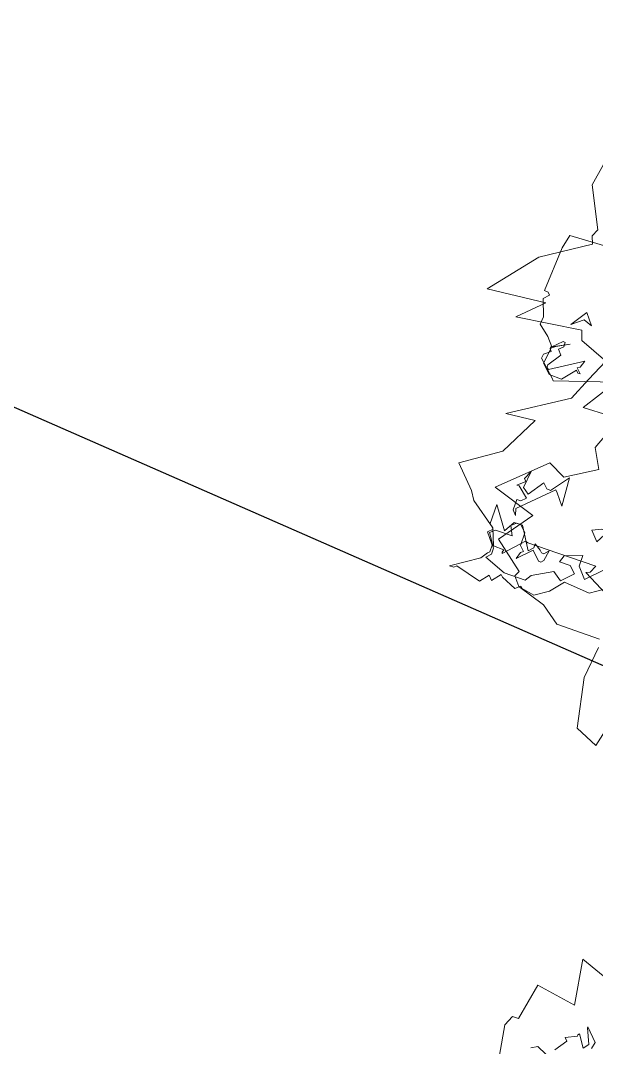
# Model space of a CAD drawing. Header units: metres. Extents: x -71 to 881, y -503 to 661.
# Drawn here: x 210.35 to 215.56, y 250.85 to 260.14 of the extents above; entities that cross this region are included whole.
import ezdxf

# ---------------------------------------------------------------- set-up
doc = ezdxf.new("R2010")
doc.units = ezdxf.units.M
doc.layers.add('ARBRE', color=100, linetype='Continuous', lineweight=13, true_color=0x00ff3f)

# ---------------------------------------------------------------- blocks, each defined once
blk = doc.blocks.new('WMF2', base_point=(0, 0.01))
at = {"color": 251, "lineweight": 0, "true_color": 0x636466}
for points in [[(202.85, -164.87), (210.8, -168.41), (212.43, -167.44)], [(210.72, -142.97), (221.5, -142.28), (222.26, -138.6), (222.84, -126.51), (221.75, -126.41), (221.24, -125.83), (222.46, -124.38), (220.76, -119.93), (220.93, -117.85), (217.92, -115.52), (216.01, -113.25), (211.75, -115.52), (215.09, -113.71), (215.69, -113.21), (216.23, -113.25), (216.29, -112.71), (215.78, -112.1), (217.44, -110.7), (217.53, -109.6), (213.13, -105.6), (212.64, -105.02), (197.13, -110.25), (202.88, -101.16), (188.84, -101.73)], [(195.03, -95.86), (196.4, -92.3), (193.55, -87.25), (201.48, -82.18), (206.17, -84.52), (217.5, -73.62), (205.76, -70.03), (212.07, -61.12), (204.08, -54.99), (204.77, -53.52), (202.84, -51.25), (195.1, -48.95), (190.12, -45.33), (178.29, -45.44)], [(192.69, -188.7), (207.51, -193.95), (205.44, -181.84), (216.23, -183.49), (218.11, -173.58), (219.76, -173.52), (220.92, -170.8), (219.49, -162.84), (220.49, -156.77), (215.08, -146.26), (215.94, -144.26), (215.12, -142.21), (227.2, -134.24), (237.13, -121.84), (221.43, -123.58), (227.53, -117.47), (210.08, -120.09), (209.21, -117.47), (201.41, -114.58), (204.04, -108.47), (206.64, -102.36), (221.47, -92.77), (213.62, -93.64), (218.84, -83.17), (228.67, -76.4), (223.08, -70.7), (221.59, -68.47), (214.46, -63.39), (212.7, -59.01), (209.83, -58.98), (210.04, -58.28), (209.88, -57.88), (205.22, -63.07), (204.55, -62.86), (196.2, -62.98), (185.71, -63.11), (186.56, -61.11), (187.58, -60.7), (178.92, -56.25)], [(177.81, -43.34), (178.67, -34.61), (175.87, -21.54), (169.72, -18.91), (168.26, -25.61)], [(220.57, -50.22), (221.79, -50.2), (214.78, -54.92), (213.59, -56.76), (213.1, -57.26), (213.13, -59.1), (215.47, -61.97), (214.27, -63.08), (215.5, -64.29), (215.56, -69.52), (211.34, -63.72), (209.67, -66.67), (207.37, -66.7), (203.77, -60.91), (202.56, -62.13), (202.58, -63.23), (200.85, -62.15), (200.24, -61.55), (199.64, -61.56), (198.56, -62.79), (199.01, -59.87), (199.61, -59.26), (200.21, -59.24), (202.55, -61.52), (206.05, -57.94), (205.47, -59.78), (204.85, -60.28), (206.1, -61.48), (206.14, -65.01), (207.85, -66.7), (209.07, -66.69), (210.27, -65.56), (209.03, -63.15), (213.66, -63.1), (214.86, -61.99), (212.51, -58.47), (212.49, -56.77), (213.57, -55.55), (207.7, -53.3), (201.85, -53.37), (200.78, -55.09), (195.57, -58.07), (193.11, -56.39), (190.24, -59.36), (192.08, -61.04), (195, -61.01), (194.41, -62.83), (189.81, -64.59), (189.77, -61.68), (187.3, -58.79), (183.33, -62.96)], [(181.46, -58.23), (184.95, -55.88), (192.02, -56.41), (194.9, -52.85), (198.42, -50.48), (201.82, -51.06), (202.43, -51.55), (203.66, -50.42), (207.69, -52.09), (208.3, -52.68), (210.1, -50.35), (211.21, -51.44), (213, -49.09), (219.97, -50.84), (220.57, -50.22), (220.57, -50.22)], [(187.57, -69.19), (189.89, -71.62), (187.57, -72.72), (185.74, -72.72), (187.57, -69.19), (187.57, -69.19)], [(211.1, -72.56), (210.01, -72.56), (208.8, -73.77), (211.73, -76.09), (212.35, -76.09), (210.51, -77.8), (211.1, -78.4), (210.01, -80.71), (210.51, -76.09), (208.8, -74.88), (205.88, -79.01), (204.66, -77.8), (203.56, -77.8), (200.04, -82.55), (199.42, -74.88), (201.73, -77.8), (202.34, -78.4), (210.51, -70.25), (210.01, -68.43), (211.1, -69.64), (211.1, -72.56), (211.1, -72.56)], [(216.62, -108.51), (216.01, -113.25), (213.7, -115.58), (213.1, -115.58), (213.1, -114.35), (214.19, -113.25), (213.1, -112.03), (215.41, -108.51), (215.41, -107.9), (214.8, -107.41), (206.64, -112.66), (207.25, -110.82), (207.86, -110.33), (206.64, -109.11), (207.25, -109.11), (207.86, -109.72), (210.77, -106.2), (214.19, -106.2), (216.62, -108.51), (216.62, -108.51)], [(208.1, -122), (210.46, -122.83), (213.34, -120.5), (210.43, -124.86), (208.1, -122), (208.1, -122)], [(206.34, -169.09), (204.18, -172.31), (204.93, -173.05), (202.01, -174.48), (202.01, -174.86), (201.7, -175.24), (199.54, -172.01), (198.43, -173.43), (200.21, -177.4), (200.21, -177.69), (197, -174.48), (197.38, -172.69)]]:
    blk.add_lwpolyline(points, dxfattribs=at)

msp = doc.modelspace()

# ---------------------------------------------------------------- linework, layer by layer
at = {"color": 240, "true_color": 0xed1f24}
msp.add_lwpolyline([(19.7922, 352.6227), (71.0195, 284.5916), (166.383, 275.8989), (221.5037, 251.7224), (272.4455, 217.3817), (279.4938, 177.648), (249.1842, 144.1425), (220.524, 93.0951), (211.2396, 72.959), (204.3913, 63.0791)], dxfattribs=at)

# ---------------------------------------------------------------- block references
at = {"layer": 'ARBRE', "color": 251, "lineweight": 5, "true_color": 0x636466, "xscale": 0.03451886634015593, "yscale": 0.03451886634015593, "zscale": 0.03451886634015593, "rotation": 160.1685466476646}
for p in [(220.8414, 250.9802), (219.9007, 242.9226)]:
    msp.add_blockref('WMF2', p, dxfattribs=at)

doc.saveas('drawing.dxf')
